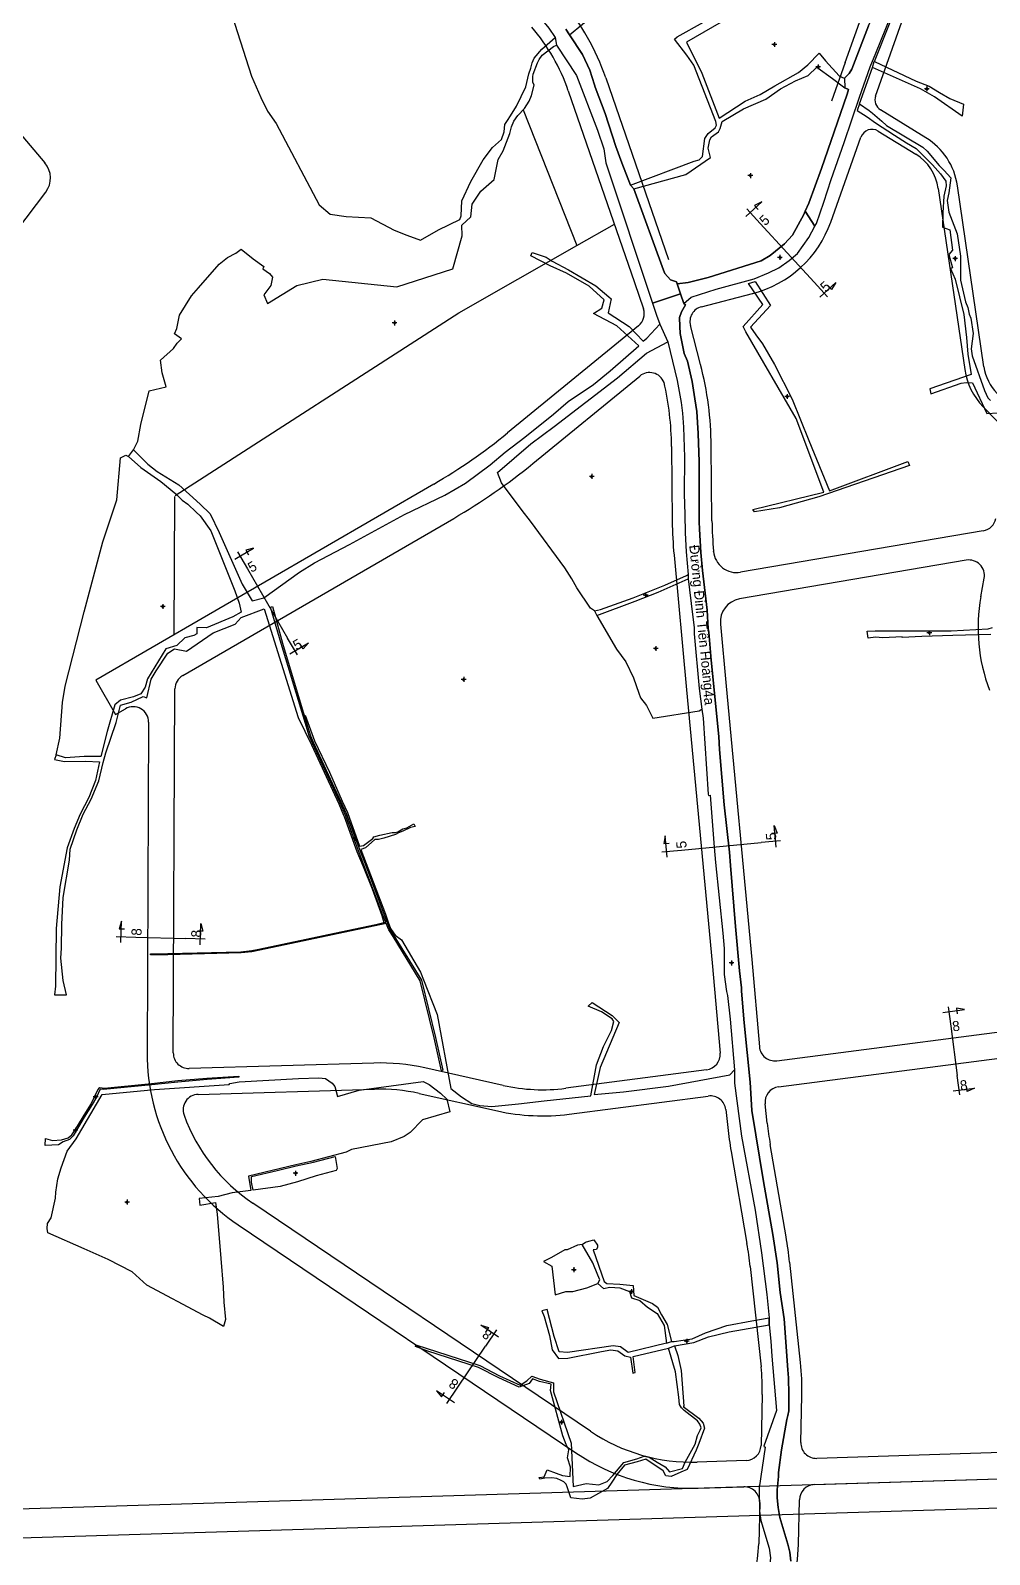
# Model space of a CAD drawing. Extents: x 548357 to 553331, y 1835329 to 1842351.
# Drawn here: x 550972 to 551467, y 1837728 to 1838515 of the extents above; entities that cross this region are included whole.
import ezdxf

# ---------------------------------------------------------------- set-up
doc = ezdxf.new("R2010")
doc.units = 0
for name, color, linetype in [('Level 1', 7, 'Continuous'), ('Level 10', 7, 'Continuous'), ('Level 11', 7, 'Continuous'), ('Level 2', 7, 'Continuous'), ('Level 30', 7, 'Continuous'), ('Level 4', 7, 'Continuous'), ('Level 5', 7, 'Continuous')]:
    doc.layers.add(name, color=color, linetype=linetype)

msp = doc.modelspace()

# ---------------------------------------------------------------- linework, layer by layer
at = {"layer": 'Level 1'}
for points in [[(551341.55, 1838419.21), (551349.76, 1838426.73)], [(551342.08, 1838423.13), (551348.91, 1838415.66)], [(551349.76, 1838426.73), (551346, 1838424.94), (551347.92, 1838422.85)], [(551348.91, 1838415.66), (551376.79, 1838385.2)], [(551383.62, 1838377.73), (551376.79, 1838385.2)], [(551379.67, 1838377.54), (551387.89, 1838385.06)], [(551387.89, 1838385.06), (551385.77, 1838381.48), (551383.86, 1838383.57)], [(551077.76, 1838242.3), (551087.39, 1838247.89)], [(551087.39, 1838247.89), (551083.34, 1838246.94), (551084.76, 1838244.49)], [(551079.12, 1838246.01), (551084.2, 1838237.26)], [(551084.2, 1838237.26), (551104.92, 1838201.54)], [(551110, 1838192.78), (551104.92, 1838201.54)], [(551106.1, 1838193.45), (551115.73, 1838199.03)], [(551115.73, 1838199.03), (551112.9, 1838195.99), (551111.48, 1838198.44)], [(551299.92, 1838099.43), (551299.08, 1838095.35), (551301.9, 1838095.62)], [(551300.95, 1838088.34), (551299.92, 1838099.43)], [(551356.15, 1838104.69), (551357.73, 1838100.84), (551354.91, 1838100.57)], [(551357.18, 1838093.6), (551356.15, 1838104.69)], [(551298.15, 1838091.13), (551308.23, 1838092.07)], [(551308.23, 1838092.07), (551349.34, 1838095.92)], [(551359.42, 1838096.86), (551349.34, 1838095.92)], [(551019.28, 1838055.37), (551017.95, 1838051.43), (551020.78, 1838051.34)], [(551018.95, 1838044.24), (551019.28, 1838055.37)], [(551060.12, 1838054.17), (551061.22, 1838050.16), (551058.38, 1838050.24)], [(551059.79, 1838043.04), (551060.12, 1838054.17)], [(551016.51, 1838047.35), (551026.63, 1838047.05)], [(551026.63, 1838047.05), (551052.29, 1838046.3)], [(551062.41, 1838046), (551052.29, 1838046.3)], [(551445.95, 1838011.13), (551447.25, 1838001.09)], [(551443.26, 1838008.23), (551454.3, 1838009.67)], [(551454.3, 1838009.67), (551450.2, 1838010.36), (551450.57, 1838007.55)], [(551447.25, 1838001.09), (551450.57, 1837975.63)], [(551451.88, 1837965.6), (551450.57, 1837975.63)], [(551448.54, 1837967.71), (551459.58, 1837969.15)], [(551459.58, 1837969.15), (551455.79, 1837967.43), (551455.43, 1837970.24)], [(551213.89, 1837840.5), (551204.66, 1837846.73)], [(551204.66, 1837846.73), (551208.64, 1837845.51), (551207.05, 1837843.16)], [(551212.79, 1837844.29), (551207.12, 1837835.9)], [(551192.76, 1837814.62), (551207.12, 1837835.9)], [(551187.09, 1837806.23), (551192.76, 1837814.62)], [(551191.03, 1837806.63), (551181.8, 1837812.86)], [(551181.8, 1837812.86), (551184.42, 1837809.63), (551186, 1837811.98)]]:
    msp.add_lwpolyline(points, dxfattribs=at)
at = {"layer": 'Level 10'}
for p, q in [((551248.64, 1838515.93), (551250.53, 1838512.97)), ((551243.02, 1838511.58), (551243.71, 1838507.71)), ((551400.19, 1838477.38), (551406.92, 1838496.11)), ((551392.38, 1838490.62), (551392.53, 1838485.69)), ((551281.9, 1838435.45), (551283.71, 1838433.45)), ((551372.19, 1838421.95), (551377.19, 1838414.27)), ((551306.1, 1838384.4), (551307.76, 1838379.3)), ((551293.31, 1838374.51), (551307.76, 1838379.3)), ((551307.76, 1838379.3), (551309.42, 1838374.2)), ((551297.01, 1838363.62), (551301.15, 1838354.45)), ((551022.77, 1838295.27), (551025.35, 1838298.62)), ((551311.64, 1838234.31), (551311.79, 1838232.12)), ((551263.37, 1838215.57), (551264.63, 1838213.16)), ((551000, 1837954.13), (551000, 1837955.2)), ((551353.47, 1837846.88), (551353.54, 1837850.54)), ((551300.61, 1837837.37), (551303.11, 1837838.32)), ((551301.55, 1837834.81), (551304.71, 1837835.96))]:
    msp.add_line(p, q, dxfattribs=at)
for points in [[(551250.53, 1838512.97), (551270.68, 1838529.47), (551260.97, 1838545.55), (551260.83, 1838556.58), (551264.93, 1838560.58), (551269.74, 1838564.79), (551282.05, 1838577.82), (551287.85, 1838586.29), (551293.97, 1838583.99), (551299.72, 1838581.94), (551303.21, 1838587.7), (551308.49, 1838585.67), (551313.09, 1838582.83), (551322.25, 1838584.32), (551326.94, 1838599.89), (551353.09, 1838611.14)], [(551149.13, 1838591.69), (551152.69, 1838585.35), (551175.09, 1838587.44), (551178.14, 1838586.34), (551180.45, 1838584.87), (551183.66, 1838581.5), (551195.24, 1838567.64), (551198.07, 1838564.32), (551203.55, 1838557.76), (551210.31, 1838547.8), (551214.32, 1838542.23), (551214.84, 1838542.74), (551219.86, 1838536.4), (551221.72, 1838537.79), (551231.3, 1838526.54), (551239.79, 1838516.4), (551243.02, 1838511.58)], [(551074.71, 1838527.69), (551086.26, 1838491.59), (551091.18, 1838480.67), (551094.56, 1838473.62), (551099, 1838467.22), (551121.18, 1838425.14), (551126.87, 1838420.44), (551135.12, 1838419.17), (551147.95, 1838418.49), (551159.91, 1838412.17), (551166.58, 1838409.57), (551173.62, 1838406.9), (551182.79, 1838412.33), (551193.88, 1838417.61), (551194.55, 1838419.51), (551194.93, 1838427.3), (551199.53, 1838437.18), (551205.96, 1838448.43), (551210.8, 1838454.79), (551215.39, 1838458.96), (551216.82, 1838462.88), (551217.07, 1838466.7), (551218.51, 1838468.76), (551219.94, 1838471.13), (551223.1, 1838476.1), (551227.87, 1838486.19), (551228.99, 1838490.56), (551229.47, 1838492.92), (551230.47, 1838495.7), (551231.14, 1838498.5), (551232.28, 1838501.02), (551236.13, 1838505.6), (551243.02, 1838511.58)], [(551281.9, 1838435.45), (551314.88, 1838447.77), (551317.47, 1838448.53), (551319.06, 1838450.19), (551320.32, 1838459.4), (551322.06, 1838462.12), (551325.74, 1838464.89), (551326.26, 1838466.34), (551326, 1838468.31), (551314.69, 1838497.32), (551311.04, 1838502.51), (551304.62, 1838510.69), (551305.97, 1838512.03), (551333.23, 1838527.17)], [(551377.19, 1838414.27), (551377.9, 1838415.6), (551381.78, 1838426.57), (551385.6, 1838438.34), (551392.23, 1838457.39), (551400.13, 1838480.76), (551405.72, 1838496.55), (551408.54, 1838503.6), (551416.34, 1838522.6), (551420.14, 1838530), (551420.69, 1838529.71), (551421.1, 1838529.37)], [(551392.38, 1838490.62), (551394.87, 1838492.95), (551396.19, 1838495.35), (551404.77, 1838517.64), (551408.64, 1838526.27)], [(551407.83, 1838499.21), (551415.94, 1838519.52), (551421.1, 1838529.37)], [(551328.75, 1838519.47), (551310.79, 1838509.24), (551318.77, 1838493.16), (551327.8, 1838469.91), (551341.15, 1838478.7), (551348.82, 1838482.18), (551356.44, 1838486.63), (551368.61, 1838493.56), (551373.5, 1838497.49), (551379.34, 1838503.45), (551382.64, 1838499.59), (551389.71, 1838491.8), (551391.32, 1838490.9), (551392.38, 1838490.62)], [(551025.35, 1838298.62), (551027.7, 1838303.21), (551029.16, 1838311.85), (551033.49, 1838329.14), (551042.21, 1838331.2), (551040.17, 1838338.53), (551039.4, 1838345.02), (551046.03, 1838351.07), (551047.89, 1838353.83), (551050.19, 1838356.01), (551046.5, 1838358.54), (551047.72, 1838361.4), (551049.1, 1838368.31), (551055.32, 1838378.18), (551059, 1838382.27), (551069.57, 1838394.61), (551073.91, 1838398.08), (551078.17, 1838400.2), (551081, 1838402.25), (551087.15, 1838397.26), (551092.65, 1838393.37), (551092.19, 1838392.25), (551095.62, 1838389.76), (551097.12, 1838387.87), (551096.25, 1838383.58), (551092.6, 1838378.76), (551094.52, 1838374.28), (551109.69, 1838383.52), (551123.22, 1838386.83), (551161.31, 1838382.92), (551190.2, 1838392.12), (551194.99, 1838409.29), (551194.91, 1838414.72), (551199.54, 1838419.08), (551200.15, 1838425.5), (551204.7, 1838432.32), (551211.51, 1838438.33), (551213.6, 1838448.7), (551216.19, 1838453.16), (551219.59, 1838461.99), (551220.45, 1838465.47), (551221.79, 1838468.42), (551223.81, 1838471.28), (551227.26, 1838474.99), (551229.64, 1838478.7), (551230.91, 1838481.59), (551232.16, 1838487.03), (551231.62, 1838488.57), (551231.47, 1838490), (551231.55, 1838491.35), (551231.73, 1838492.62), (551233.95, 1838498.53), (551234.79, 1838500.33), (551236.32, 1838502.58), (551242.19, 1838507), (551243.71, 1838507.71)], [(551243.71, 1838507.71), (551254.11, 1838491.94), (551264.88, 1838463.83), (551268.13, 1838454.13), (551269.29, 1838446.9), (551293.31, 1838374.51)], [(551250.53, 1838512.97), (551257.24, 1838502.91), (551261.03, 1838494.77), (551263.42, 1838487.14), (551263.75, 1838486.02), (551268.95, 1838472.33), (551274.43, 1838455.41), (551277.53, 1838446.82), (551281.9, 1838435.45)], [(551406.92, 1838496.11), (551407.72, 1838499.26), (551407.83, 1838499.21)], [(551407.83, 1838499.21), (551429.39, 1838489.02), (551436.15, 1838486.55), (551441.5, 1838483.25), (551446.83, 1838480.2), (551453.81, 1838477.17), (551453.11, 1838471.05), (551438.87, 1838481.06), (551431.62, 1838485.05), (551406.92, 1838496.11)], [(551283.71, 1838433.45), (551310.51, 1838440.86), (551323.18, 1838449.69), (551321.98, 1838454.47), (551322.87, 1838458.82), (551323.81, 1838460.37), (551327.38, 1838462.92), (551328.26, 1838464.67), (551329.27, 1838468.26), (551340.36, 1838474.75), (551351.79, 1838479.86), (551359.33, 1838485.11), (551367.14, 1838489.18), (551373.74, 1838492.05), (551378.2, 1838496.22), (551386.25, 1838490.42), (551392.53, 1838485.69)], [(551372.19, 1838421.95), (551374.06, 1838426.12), (551380.48, 1838443.89), (551387.17, 1838462.86), (551393.77, 1838482.42), (551394.42, 1838484.75), (551392.53, 1838485.69)], [(551400.19, 1838477.38), (551399.03, 1838473.84), (551404.1, 1838470.68), (551408.45, 1838467.52), (551418.18, 1838461.22), (551424.5, 1838457.21), (551429.43, 1838454.29), (551437.9, 1838445.79), (551441.93, 1838441.24), (551444.69, 1838437.39), (551444.88, 1838435.08), (551443.72, 1838429.63), (551443.23, 1838421.03), (551442.92, 1838413.66), (551446.71, 1838412.33), (551448.11, 1838401.74), (551446.2, 1838399.61), (551448.15, 1838392.7), (551447.2, 1838392.31), (551449.5, 1838386.78), (551454.03, 1838368.61), (551455.47, 1838356.7), (551456.07, 1838348.03), (551457.77, 1838337.62), (551436.45, 1838330.25), (551437, 1838327.59), (551452.58, 1838333.07), (551455.28, 1838333.48), (551458.44, 1838333.33), (551465.82, 1838317.46), (551471.6, 1838317.82)], [(551400.19, 1838477.38), (551405.09, 1838473.92), (551406.81, 1838472.49), (551411.66, 1838468.33), (551414.11, 1838466.12), (551432.78, 1838455.01), (551435.16, 1838452.89), (551441.29, 1838445.54), (551443.81, 1838442.97), (551447.3, 1838439.09), (551446.2, 1838431.47), (551445.47, 1838427.49), (551446.23, 1838421.35), (551450.57, 1838410.25), (551452.22, 1838398.71), (551452.24, 1838386.34), (551454.81, 1838375.17), (551456.15, 1838372.26), (551456.79, 1838368.82), (551457.58, 1838366.72), (551458.91, 1838358.83), (551457.83, 1838350.81), (551458.32, 1838347.31), (551464.77, 1838329.42), (551466.36, 1838325.63), (551467.75, 1838324.2)], [(551283.71, 1838433.45), (551298.98, 1838391.54), (551299.74, 1838389.82), (551302.56, 1838386.43), (551305.74, 1838385.49), (551306.1, 1838384.4)], [(551306.1, 1838384.4), (551311.71, 1838385.11), (551322.08, 1838387.63), (551349.36, 1838396.26), (551354.09, 1838399.1), (551361.48, 1838405.01), (551365.61, 1838409.59), (551371.43, 1838420.24), (551372.19, 1838421.95)], [(551309.42, 1838374.2), (551313.27, 1838377.46), (551326.17, 1838381.74), (551345.81, 1838387.01), (551353.26, 1838390.12), (551358.48, 1838392.75), (551363.92, 1838396.49), (551368.18, 1838400.15), (551373.99, 1838408.27), (551377.19, 1838414.27)], [(551025.35, 1838298.62), (551032.87, 1838291.25), (551037.64, 1838287.48), (551048.83, 1838280.58), (551059.76, 1838270.73), (551064.96, 1838265.63), (551069.56, 1838256.09), (551081.47, 1838229.39), (551086.59, 1838220.75), (551092.62, 1838222.23), (551111.13, 1838235.6), (551118.85, 1838240.32), (551136.89, 1838249.88), (551165.31, 1838265.33), (551186.16, 1838275.37), (551196.77, 1838281.56), (551209.51, 1838291.04), (551217.32, 1838297.46), (551227.42, 1838305.33), (551242.23, 1838317.09), (551249.73, 1838323.62), (551262.87, 1838332.44), (551271.48, 1838339.48), (551286.34, 1838352.47), (551274.92, 1838362.69), (551262.9, 1838369.12), (551267.17, 1838371.77), (551268.29, 1838376.24), (551260.61, 1838383.2), (551248.98, 1838389.91), (551240.57, 1838393.69), (551230.46, 1838398.93), (551231.23, 1838400.66), (551238.47, 1838398.19), (551241.56, 1838396.04), (551250, 1838391.68), (551264.06, 1838383.36), (551270.85, 1838377.7), (551271.94, 1838376.75), (551270.34, 1838369.4), (551281.26, 1838362.32), (551288.48, 1838354.9), (551290.32, 1838356.37), (551297.01, 1838363.62)], [(551425.96, 1838290.63), (551379.14, 1838274.35), (551358.8, 1838268.79), (551345.88, 1838266.77), (551345.15, 1838267.96), (551381.79, 1838276.86), (551367.41, 1838314.82), (551341.56, 1838359.57), (551340.14, 1838362.47), (551350.29, 1838373.83), (551342.92, 1838384.62), (551346.29, 1838385.68), (551354.27, 1838373.23), (551343.9, 1838362.04), (551346.58, 1838358.16), (551350.08, 1838353.39), (551356.32, 1838342.8), (551365.48, 1838324.88), (551373.98, 1838303.51), (551384.62, 1838277.6), (551425.19, 1838292.68), (551425.96, 1838290.63)], [(551293.31, 1838374.51), (551295.37, 1838368.31), (551297.01, 1838363.62)], [(551309.42, 1838374.2), (551310.42, 1838373.57), (551308.2, 1838370.01), (551307.32, 1838367.04), (551307.35, 1838362.41), (551307.6, 1838358.78), (551309.69, 1838348.4), (551311.4, 1838344.5), (551313.78, 1838333.91), (551315.19, 1838325), (551316.15, 1838318.51), (551316.83, 1838307.1), (551317.32, 1838292.45), (551317.33, 1838276.65), (551317.47, 1838261.56), (551317.58, 1838257.81), (551318.3, 1838245.62), (551319.1, 1838236.38), (551321.53, 1838215.83), (551322.11, 1838206.33), (551322.31, 1838204.6), (551323.58, 1838190.06), (551327.53, 1838150.7), (551327.94, 1838144.01), (551330.22, 1838115.33), (551333.11, 1838091), (551333.6, 1838084.02), (551336.21, 1838052.56), (551338.3, 1838029.75), (551339.23, 1838020.82), (551339.32, 1838019.22), (551340.59, 1838002.81), (551343.77, 1837972.26), (551344.51, 1837957.61), (551350.66, 1837920.97), (551355.44, 1837893.55), (551357.65, 1837878.82), (551359.26, 1837863.52), (551361.21, 1837850.01), (551363.25, 1837823.71), (551363.49, 1837819.58), (551363.71, 1837810.85), (551363.76, 1837802.54), (551363.16, 1837800.15), (551362.69, 1837798.05), (551359.96, 1837782.33), (551358.29, 1837770.67), (551358.36, 1837768.61), (551357.66, 1837761.61), (551357.7, 1837757.63), (551358.22, 1837752.53), (551358.96, 1837747.33), (551363.15, 1837733.59), (551364.24, 1837729.57), (551364.8, 1837724.92)], [(551263.37, 1838215.57), (551261.37, 1838216.94), (551254.3, 1838227.44), (551251.62, 1838232.18), (551247.98, 1838237.71), (551230.3, 1838261.82), (551226.04, 1838267.35), (551215.41, 1838281.69), (551213.37, 1838286.99), (551230.49, 1838301.77), (551242.51, 1838310.74), (551275.26, 1838335.94), (551290.13, 1838348.69), (551301.15, 1838354.45)], [(551301.15, 1838354.45), (551306.03, 1838334.46), (551308.18, 1838323.2), (551308.79, 1838317.69), (551309.28, 1838310.48), (551309.9, 1838294.89), (551309.73, 1838275.99), (551310.05, 1838265.39), (551310.09, 1838255.82), (551310.74, 1838246.06), (551311.64, 1838234.31)], [(550985.51, 1838141.24), (550987.32, 1838149.84), (550988.78, 1838168.24), (550990.09, 1838176.67), (551000, 1838215.06), (551009.51, 1838251.22), (551016.81, 1838272.92), (551018.69, 1838294.53), (551021.48, 1838295.9), (551022.77, 1838295.27)], [(551022.77, 1838295.27), (551029.15, 1838289.56), (551039.46, 1838282.35), (551047.24, 1838275.99), (551050.45, 1838272.71), (551053.43, 1838270.67), (551057.82, 1838266.57), (551059.81, 1838264.66), (551065.29, 1838256.91), (551077.67, 1838225.89), (551079.98, 1838219.5), (551080.93, 1838214.89), (551076.64, 1838212.41), (551063.04, 1838206.82), (551058.12, 1838207.03), (551058.13, 1838203.65), (551056.55, 1838202.86), (551051.89, 1838201.69), (551047.77, 1838197.66), (551042.17, 1838195.95), (551032.64, 1838180.46), (551031.5, 1838176.22), (551029.16, 1838172.7), (551025.42, 1838171.11), (551018.73, 1838169.4), (551015.84, 1838166.98), (551011.88, 1838153.34), (551008.49, 1838140.3), (551000, 1838140.36), (550990.29, 1838139.69), (550985.51, 1838141.24)], [(551263.37, 1838215.57), (551266.42, 1838216.28), (551283.39, 1838222.3), (551295.32, 1838227.16), (551299.61, 1838228.75), (551310.83, 1838233.74), (551311.64, 1838234.31)], [(551264.63, 1838213.16), (551284.36, 1838220.5), (551296.29, 1838225.17), (551311.79, 1838232.12)], [(551311.79, 1838232.12), (551313.89, 1838213.64), (551314.77, 1838206.99), (551314.81, 1838203.77), (551317.37, 1838175.43), (551318.77, 1838164.81)], [(550985.51, 1838141.24), (550984.64, 1838138.86), (550989.73, 1838137.69), (551000.81, 1838137.9), (551007.94, 1838137.63), (551005.8, 1838128.01), (551002.27, 1838119.12), (550997.9, 1838110.66), (550994.8, 1838103.1), (550991.16, 1838093.18), (550987.37, 1838073.02), (550985.5, 1838051.59), (550985.09, 1838021.82), (550984.71, 1838017.29), (550990.78, 1838017.3), (550989.12, 1838024.72), (550987.89, 1838036.19), (550988.32, 1838041.45), (550988.4, 1838053.53), (550989.12, 1838067.56), (550992.41, 1838086.79), (550992.69, 1838092.52), (550996.08, 1838102.52), (550999.38, 1838110.59), (551003.59, 1838118.31), (551007.59, 1838127.76), (551009.83, 1838137.24), (551011.05, 1838142.22), (551016.4, 1838157.88), (551018.75, 1838166.86), (551024.25, 1838168.33), (551030.34, 1838171.28), (551032.21, 1838170.71), (551034.59, 1838180.27), (551037.15, 1838184.51), (551043.09, 1838193.64), (551046.65, 1838195.87), (551052.78, 1838194.81), (551066.59, 1838204.14), (551077.85, 1838208.74), (551081.01, 1838212.11), (551092.9, 1838216.55), (551110.36, 1838160.49), (551117.26, 1838146.46), (551131.39, 1838115.98), (551133.85, 1838110.14), (551134.17, 1838109.34), (551140.74, 1838091.3), (551143.95, 1838083.58), (551148.52, 1838071.96), (551153.62, 1838058.21), (551154.69, 1838054.67)], [(551154.69, 1838054.67), (551155.58, 1838054.81), (551154.18, 1838058.4), (551141.61, 1838091.61), (551134.93, 1838109.63), (551134.67, 1838110.37), (551132.05, 1838116.38), (551117.96, 1838146.88), (551116.16, 1838150.97), (551112.93, 1838161.3), (551101.67, 1838198.73), (551096.17, 1838217.45), (551097.12, 1838217.75), (551102.35, 1838198.86), (551113.51, 1838161.48)], [(551264.63, 1838213.16), (551274.71, 1838195.77), (551279.62, 1838189.22), (551283.48, 1838181.06), (551286.23, 1838173.03), (551287.12, 1838170.69), (551290.19, 1838166.66), (551291.75, 1838163.57), (551293.42, 1838160.14), (551317.43, 1838163.91), (551318.77, 1838164.81)], [(551467.95, 1838203.3), (551448.32, 1838202.83), (551432.33, 1838202.26), (551422.24, 1838201.76), (551422.18, 1838202.22), (551412.24, 1838201.7), (551408.44, 1838202.02), (551404.57, 1838201.54), (551404.2, 1838205.08), (551408.17, 1838205.23), (551421.98, 1838205.3), (551432.56, 1838205.16), (551447.5, 1838205.21), (551466.64, 1838206.29), (551468.75, 1838206.89)], [(551113.51, 1838161.48), (551116.83, 1838151.03), (551118.23, 1838147.84), (551132.5, 1838117), (551135.19, 1838110.85), (551142.29, 1838091.98), (551145.42, 1838083.5), (551154.79, 1838058.61), (551157.73, 1838051.26), (551174.08, 1838024.81), (551181.21, 1837995.23), (551185.05, 1837978.33), (551184.44, 1837978.13), (551180.57, 1837995), (551173.42, 1838024.53), (551159.49, 1838047.33), (551157.17, 1838050.93), (551155.75, 1838054.2), (551103.62, 1838043.06), (551086.54, 1838039.51), (551081, 1838038.96), (551043.06, 1838037.91), (551034.21, 1838037.86), (551034.19, 1838038.45), (551043.11, 1838038.56), (551080.82, 1838039.56), (551086.56, 1838040.15), (551090.14, 1838040.85), (551135.64, 1838050.54), (551150.43, 1838053.59), (551154.69, 1838054.67)], [(551113.51, 1838161.48), (551114.01, 1838161.7), (551118.8, 1838148.4), (551126.52, 1838132.34), (551133.09, 1838117.28), (551135.81, 1838111.4), (551141.98, 1838094.08), (551144.14, 1838094.36), (551148.93, 1838097.93), (551149.46, 1838098.87), (551152.59, 1838099.78), (551158.97, 1838101.18), (551160.6, 1838101.1), (551161.91, 1838101.49), (551164.35, 1838102.99), (551166.55, 1838103.46), (551168.92, 1838104.96), (551170.07, 1838105.56), (551170.75, 1838104.27), (551168.34, 1838103.75), (551164.51, 1838101.87), (551162.18, 1838100.95), (551160.64, 1838100.16), (551154.58, 1838098.24), (551151.91, 1838097.53), (551150.04, 1838097.48), (551145.14, 1838093.25), (551142.8, 1838092.29), (551155.5, 1838058.91), (551156.88, 1838054.86), (551158.13, 1838051.52), (551160.4, 1838048.15), (551163.77, 1838045.61), (551173.5, 1838028.98), (551175.09, 1838025.03), (551182.09, 1838007.13), (551189.27, 1837968.84), (551194.78, 1837964.63), (551200.03, 1837961.24), (551204.19, 1837960.14), (551210.35, 1837959.66), (551224.08, 1837960.97), (551237.45, 1837962.5), (551261.4, 1837965.06), (551264.41, 1837981.14), (551268.04, 1837990.54), (551272.2, 1837998.81), (551273.28, 1838003.5), (551272.44, 1838004.83), (551266.97, 1838008.51), (551260.17, 1838011.51), (551262.16, 1838013.3), (551272.42, 1838006.56), (551276.16, 1838002.98), (551266.23, 1837979.85), (551263.2, 1837965.75), (551278.27, 1837967.16), (551301.52, 1837970.11), (551333.17, 1837975.96), (551335.66, 1837978.6)], [(551318.77, 1838164.81), (551319.54, 1838160.22), (551321.99, 1838120.83), (551322.16, 1838120.16), (551323.12, 1838120.37), (551325.09, 1838093.47), (551325.84, 1838085.62), (551329.59, 1838049.17), (551330.32, 1838041.27), (551330.3, 1838027.79), (551331.54, 1838018.96), (551332.04, 1838016.9), (551333.39, 1838004.72), (551335.66, 1837978.6)], [(551188.71, 1837956.88), (551174.6, 1837952.77), (551168.14, 1837946.28), (551165.11, 1837944.22), (551158.34, 1837941.42), (551138.02, 1837937.49), (551135.2, 1837936.01), (551116.94, 1837931.29), (551109.18, 1837929.57), (551084.71, 1837923.74), (551085.9, 1837916.33), (551076.28, 1837915.06), (551069.16, 1837913.24), (551059.32, 1837912.18), (551059.65, 1837908.67), (551067.7, 1837910.11), (551068.65, 1837903.98), (551070.57, 1837881.09), (551071.62, 1837866.31), (551072.04, 1837858.67), (551072.85, 1837849.68), (551071.91, 1837846.05), (551064.63, 1837850.35), (551061.33, 1837851.85), (551032.24, 1837867.44), (551024.71, 1837874.21), (551012.38, 1837880.66), (551000, 1837886.18), (550981.27, 1837894.4), (550980.82, 1837896.66), (550981.08, 1837899.2), (550982.87, 1837902.17), (550985.16, 1837912.3), (550985.29, 1837915.45), (550986.33, 1837922.31), (550988.04, 1837927.96), (550991.12, 1837936.63), (550995.86, 1837942.94), (551009.15, 1837965.74), (551036.21, 1837968.32), (551074.71, 1837970.99), (551075.05, 1837971.57), (551079.95, 1837972.4), (551110.56, 1837974.15), (551121.01, 1837974.49), (551124.47, 1837974), (551127.93, 1837971.73), (551129.38, 1837969.94), (551130.77, 1837964.73), (551141.86, 1837968.02), (551175, 1837972.51), (551177.98, 1837971.01), (551183.96, 1837966.47), (551187.06, 1837963.4), (551188.71, 1837956.88)], [(551000, 1837955.2), (551003.34, 1837960.63), (551007.01, 1837968.29), (551007.99, 1837969.47), (551010.36, 1837969.16), (551034.72, 1837971.49), (551048.3, 1837973.02), (551063.26, 1837974.21), (551079.7, 1837975.23), (551079.74, 1837974.78), (551063.44, 1837973.58), (551048.37, 1837972.16), (551034.85, 1837970.73), (551009.93, 1837968.35), (551008.14, 1837968.61), (551006.31, 1837964.49), (551004, 1837960.62), (551000, 1837954.13)], [(551335.66, 1837978.6), (551335.62, 1837971.7), (551339.27, 1837944.31), (551346.34, 1837906.06), (551349.66, 1837884.12), (551352.27, 1837862.63), (551353.54, 1837850.54)], [(551000, 1837954.13), (550996.94, 1837949.17), (550994.24, 1837944.55), (550992.45, 1837942.55), (550989.07, 1837941.37), (550986.68, 1837939.84), (550979.74, 1837939.53), (550979.93, 1837943.08), (550983.55, 1837942.09), (550988.27, 1837942.39), (550991.6, 1837943.52), (550993.55, 1837944.92), (550996.47, 1837949.47), (551000, 1837955.2)], [(551130.54, 1837927.69), (551129.97, 1837926.56), (551119.78, 1837923.76), (551110.08, 1837920.72), (551101.1, 1837918.26), (551087.25, 1837916.48), (551086.26, 1837920.55), (551086.24, 1837923.45), (551099.52, 1837926.64), (551109.35, 1837928.94), (551118.32, 1837930.91), (551129.49, 1837933.81), (551130.54, 1837927.69)], [(551256.97, 1837888.32), (551254.58, 1837888.07), (551249.26, 1837885.59), (551248.08, 1837885.63), (551241.19, 1837881.7), (551237.11, 1837879.67), (551241.29, 1837877.15), (551242.99, 1837862.4), (551248.54, 1837864.02), (551252.23, 1837864.03), (551259.4, 1837865.98), (551265.13, 1837868.31)], [(551256.97, 1837888.32), (551258.71, 1837889.5), (551260.43, 1837890.04), (551263.04, 1837890.79), (551264.99, 1837888.01), (551264.93, 1837886.94), (551264.42, 1837885.86), (551262.69, 1837885.68), (551268.34, 1837869.31), (551269.67, 1837868.29), (551276.41, 1837867.86), (551283.35, 1837867.23), (551283.63, 1837862.04), (551293.38, 1837857.87), (551295.88, 1837856.06), (551298, 1837852.04), (551300.82, 1837847.05), (551303.11, 1837838.32)], [(551265.13, 1837868.31), (551266.14, 1837870.16), (551265.08, 1837872.6), (551262.55, 1837878.91), (551256.97, 1837888.32)], [(551265.13, 1837868.31), (551268.05, 1837865.67), (551271.28, 1837866.34), (551276.42, 1837865.91), (551281.39, 1837864.13), (551282.52, 1837860.89), (551286.7, 1837859.47), (551290.66, 1837856.04), (551295.76, 1837852.73), (551299.29, 1837846.54), (551300.61, 1837837.37)], [(551300.61, 1837837.37), (551280.83, 1837832.59), (551276.79, 1837835.49), (551273.07, 1837836.13), (551249.36, 1837832.67), (551245.08, 1837832.89), (551242.54, 1837840.89), (551238.98, 1837854.89), (551236.1, 1837854.14), (551237.36, 1837851.14), (551240.06, 1837841.38), (551241.53, 1837833.92), (551244.81, 1837829.42), (551249.59, 1837829.74), (551266.99, 1837833.06), (551271.85, 1837834.06), (551275.46, 1837833.49), (551279.05, 1837830.83), (551281.88, 1837830.19), (551283.11, 1837822.01), (551284.37, 1837822.2), (551283.32, 1837830.57), (551301.55, 1837834.81)], [(551303.11, 1837838.32), (551304.52, 1837838.31), (551313.81, 1837839.63), (551320.65, 1837842.84), (551331.64, 1837846.54), (551344.64, 1837848.95), (551353.54, 1837850.54)], [(551304.71, 1837835.96), (551314.67, 1837837.77), (551322.27, 1837840.71), (551332.88, 1837843.31), (551353.47, 1837846.88)], [(551353.47, 1837846.88), (551354.42, 1837838.45), (551354.9, 1837830.77), (551357.36, 1837802.7), (551350.82, 1837784.19), (551351.5, 1837783.68), (551348.4, 1837762.76), (551348.49, 1837750.68), (551349.26, 1837745.78), (551353.6, 1837731.5), (551354.14, 1837726.57), (551353.56, 1837720.51), (551352.26, 1837716.35), (551342.78, 1837702.89), (551359.82, 1837688.22), (551362.52, 1837693.51)], [(551304.71, 1837835.96), (551306.32, 1837830.98), (551308.13, 1837823.24), (551309.53, 1837804.97), (551309.16, 1837804.66), (551317.29, 1837798.64), (551319.46, 1837796.15), (551320.08, 1837793.51), (551317.28, 1837785.56), (551315.92, 1837782.19), (551311.15, 1837772.21), (551307.9, 1837770.82), (551303.01, 1837768.52), (551300.11, 1837769), (551298.76, 1837771.56), (551289.91, 1837777.59), (551285.47, 1837776.1), (551278.91, 1837774.43), (551274.94, 1837769.69), (551272.25, 1837765.61), (551270.01, 1837762.36), (551265.36, 1837759.87), (551261.21, 1837757.39), (551256.93, 1837756.82), (551251.23, 1837757.59), (551249.19, 1837763.17), (551248.69, 1837764.66), (551247.55, 1837765.8), (551246.11, 1837766.49), (551243.88, 1837767.49), (551241.36, 1837767.89), (551237.81, 1837767.77), (551235.21, 1837767.16), (551234.89, 1837768.09), (551237.43, 1837768.39), (551238.9, 1837772.07), (551243.64, 1837770.37), (551246.89, 1837769.09), (551250.84, 1837768.65), (551250.98, 1837773.42), (551249.48, 1837778.17), (551250.1, 1837782.32), (551248.75, 1837785.1), (551246.99, 1837789.65), (551240.69, 1837813.01), (551241.06, 1837816.17), (551234.99, 1837817.71), (551231.28, 1837818.94), (551229.57, 1837816.63), (551224.54, 1837814.63), (551214.04, 1837819.52), (551203.52, 1837824.83), (551177.4, 1837833.27), (551170.94, 1837835.71), (551171.17, 1837836.48), (551204.1, 1837825.94), (551214.37, 1837820.48), (551224.94, 1837815.77), (551228.44, 1837817.9), (551230.99, 1837820.32), (551235.29, 1837818.82), (551242.25, 1837816.87), (551242.16, 1837812.3), (551251.3, 1837785.77), (551252.43, 1837763.38), (551259.04, 1837764.9), (551265.53, 1837764.27), (551269.99, 1837766.06), (551272.89, 1837769.05), (551278.57, 1837775.73), (551285.2, 1837777.63), (551288.99, 1837779.06), (551291.55, 1837778.62), (551295.7, 1837775.94), (551299.84, 1837773.63), (551302.06, 1837770.96), (551308.87, 1837772.73), (551310.18, 1837775.97), (551315.4, 1837785.26), (551316.57, 1837789.76), (551317.88, 1837792.49), (551318.37, 1837793.66), (551317.74, 1837795.62), (551316.48, 1837797.33), (551309.59, 1837802.6), (551308.36, 1837804.09), (551307.18, 1837805.76), (551306.92, 1837809.61), (551305.13, 1837822.68), (551301.55, 1837834.81)]]:
    msp.add_lwpolyline(points, dxfattribs=at)
at = {"layer": 'Level 11'}
for p, q in [((551355.61, 1838508), (551354.98, 1838508)), ((551356.23, 1838508.63), (551355.61, 1838508)), ((551355.61, 1838508), (551356.23, 1838507.37)), ((551356.23, 1838509.25), (551356.23, 1838508.63)), ((551356.85, 1838508), (551356.23, 1838508.63)), ((551356.23, 1838507.37), (551356.85, 1838508)), ((551356.23, 1838507.37), (551356.23, 1838506.75)), ((551357.48, 1838508), (551356.85, 1838508)), ((551378.23, 1838496.46), (551377.6, 1838496.46)), ((551378.85, 1838497.09), (551378.23, 1838496.46)), ((551378.23, 1838496.46), (551378.85, 1838495.83)), ((551378.85, 1838497.71), (551378.85, 1838497.09)), ((551379.47, 1838496.46), (551378.85, 1838497.09)), ((551378.85, 1838495.83), (551379.47, 1838496.46)), ((551378.85, 1838495.83), (551378.85, 1838495.21)), ((551380.1, 1838496.46), (551379.47, 1838496.46)), ((551434.27, 1838485.16), (551433.65, 1838485.16)), ((551434.9, 1838485.79), (551434.27, 1838485.16)), ((551434.27, 1838485.16), (551434.9, 1838484.53)), ((551434.9, 1838486.41), (551434.9, 1838485.79)), ((551435.53, 1838485.16), (551434.9, 1838485.79)), ((551434.9, 1838484.53), (551435.53, 1838485.16)), ((551434.9, 1838484.53), (551434.9, 1838483.91)), ((551436.15, 1838485.16), (551435.53, 1838485.16)), ((551343.23, 1838440.31), (551342.6, 1838440.31)), ((551343.85, 1838440.93), (551343.23, 1838440.31)), ((551343.23, 1838440.31), (551343.85, 1838439.69)), ((551343.85, 1838441.56), (551343.85, 1838440.93)), ((551344.47, 1838440.31), (551343.85, 1838440.93)), ((551343.85, 1838439.69), (551344.47, 1838440.31)), ((551343.85, 1838439.69), (551343.85, 1838439.06)), ((551345.1, 1838440.31), (551344.47, 1838440.31)), ((551358.44, 1838398.07), (551357.82, 1838398.07)), ((551359.07, 1838398.69), (551358.44, 1838398.07)), ((551358.44, 1838398.07), (551359.07, 1838397.45)), ((551359.07, 1838399.32), (551359.07, 1838398.69)), ((551359.69, 1838398.07), (551359.07, 1838398.69)), ((551359.07, 1838397.45), (551359.69, 1838398.07)), ((551359.07, 1838397.45), (551359.07, 1838396.82)), ((551360.32, 1838398.07), (551359.69, 1838398.07)), ((551448.89, 1838397.42), (551448.27, 1838397.42)), ((551449.52, 1838398.05), (551448.89, 1838397.42)), ((551448.89, 1838397.42), (551449.52, 1838396.79)), ((551449.52, 1838398.67), (551449.52, 1838398.05)), ((551450.15, 1838397.42), (551449.52, 1838398.05)), ((551449.52, 1838396.79), (551450.15, 1838397.42)), ((551449.52, 1838396.79), (551449.52, 1838396.17)), ((551450.77, 1838397.42), (551450.15, 1838397.42)), ((551160.16, 1838365.48), (551160.16, 1838364.85)), ((551159.53, 1838364.23), (551158.91, 1838364.23)), ((551160.16, 1838364.85), (551159.53, 1838364.23)), ((551159.53, 1838364.23), (551160.16, 1838363.61)), ((551160.79, 1838364.23), (551160.16, 1838364.85)), ((551160.16, 1838363.61), (551160.79, 1838364.23)), ((551160.16, 1838363.61), (551160.16, 1838362.98)), ((551161.41, 1838364.23), (551160.79, 1838364.23)), ((551362.19, 1838326.22), (551361.56, 1838326.22)), ((551362.81, 1838326.85), (551362.19, 1838326.22)), ((551362.19, 1838326.22), (551362.81, 1838325.59)), ((551362.81, 1838327.47), (551362.81, 1838326.85)), ((551363.44, 1838326.22), (551362.81, 1838326.85)), ((551362.81, 1838325.59), (551363.44, 1838326.22)), ((551364.06, 1838326.22), (551363.44, 1838326.22)), ((551362.81, 1838325.59), (551362.81, 1838324.97)), ((551261.35, 1838285.01), (551260.72, 1838285.01)), ((551261.97, 1838285.63), (551261.35, 1838285.01)), ((551261.35, 1838285.01), (551261.97, 1838284.39)), ((551261.97, 1838286.26), (551261.97, 1838285.63)), ((551262.59, 1838285.01), (551261.97, 1838285.63)), ((551261.97, 1838284.39), (551262.59, 1838285.01)), ((551261.97, 1838284.39), (551261.97, 1838283.76)), ((551263.22, 1838285.01), (551262.59, 1838285.01)), ((551289.15, 1838223.74), (551288.52, 1838223.74)), ((551289.77, 1838224.37), (551289.15, 1838223.74)), ((551289.15, 1838223.74), (551289.77, 1838223.11)), ((551289.77, 1838224.99), (551289.77, 1838224.37)), ((551290.39, 1838223.74), (551289.77, 1838224.37)), ((551289.77, 1838223.11), (551290.39, 1838223.74)), ((551291.02, 1838223.74), (551290.39, 1838223.74)), ((551039.91, 1838217.8), (551039.28, 1838217.8)), ((551040.53, 1838218.43), (551039.91, 1838217.8)), ((551039.91, 1838217.8), (551040.53, 1838217.17)), ((551040.53, 1838219.05), (551040.53, 1838218.43)), ((551041.15, 1838217.8), (551040.53, 1838218.43)), ((551040.53, 1838217.17), (551041.15, 1838217.8)), ((551040.53, 1838217.17), (551040.53, 1838216.55)), ((551041.78, 1838217.8), (551041.15, 1838217.8)), ((551289.77, 1838223.11), (551289.77, 1838222.49)), ((551435.59, 1838204.22), (551434.97, 1838204.22)), ((551436.22, 1838204.85), (551435.59, 1838204.22)), ((551435.59, 1838204.22), (551436.22, 1838203.59)), ((551436.22, 1838205.47), (551436.22, 1838204.85)), ((551436.85, 1838204.22), (551436.22, 1838204.85)), ((551436.22, 1838203.59), (551436.85, 1838204.22)), ((551436.22, 1838203.59), (551436.22, 1838202.97)), ((551437.47, 1838204.22), (551436.85, 1838204.22)), ((551294.37, 1838196.13), (551293.75, 1838196.13)), ((551295, 1838196.75), (551294.37, 1838196.13)), ((551294.37, 1838196.13), (551295, 1838195.51)), ((551295, 1838197.38), (551295, 1838196.75)), ((551295.63, 1838196.13), (551295, 1838196.75)), ((551295, 1838195.51), (551295.63, 1838196.13)), ((551295, 1838195.51), (551295, 1838194.88)), ((551296.25, 1838196.13), (551295.63, 1838196.13)), ((551195.23, 1838180.16), (551194.61, 1838180.16)), ((551195.86, 1838180.79), (551195.23, 1838180.16)), ((551195.23, 1838180.16), (551195.86, 1838179.53)), ((551195.86, 1838181.41), (551195.86, 1838180.79)), ((551196.49, 1838180.16), (551195.86, 1838180.79)), ((551195.86, 1838179.53), (551196.49, 1838180.16)), ((551195.86, 1838179.53), (551195.86, 1838178.91)), ((551197.11, 1838180.16), (551196.49, 1838180.16)), ((551139.03, 1838097.94), (551138.41, 1838097.94)), ((551139.66, 1838098.57), (551139.03, 1838097.94)), ((551139.03, 1838097.94), (551139.66, 1838097.31)), ((551139.66, 1838099.19), (551139.66, 1838098.57)), ((551140.29, 1838097.94), (551139.66, 1838098.57)), ((551139.66, 1838097.31), (551140.29, 1838097.94)), ((551140.91, 1838097.94), (551140.29, 1838097.94)), ((551139.66, 1838097.31), (551139.66, 1838096.69)), ((551334.12, 1838035.01), (551334.12, 1838034.39)), ((551333.49, 1838033.76), (551332.87, 1838033.76)), ((551334.12, 1838034.39), (551333.49, 1838033.76)), ((551333.49, 1838033.76), (551334.12, 1838033.13)), ((551334.75, 1838033.76), (551334.12, 1838034.39)), ((551334.12, 1838033.13), (551334.75, 1838033.76)), ((551334.12, 1838033.13), (551334.12, 1838032.51)), ((551335.37, 1838033.76), (551334.75, 1838033.76)), ((551005.21, 1837964.68), (551004.59, 1837964.68)), ((551005.84, 1837965.31), (551005.21, 1837964.68)), ((551005.21, 1837964.68), (551005.84, 1837964.05)), ((551005.84, 1837965.93), (551005.84, 1837965.31)), ((551006.47, 1837964.68), (551005.84, 1837965.31)), ((551005.84, 1837964.05), (551006.47, 1837964.68)), ((551005.84, 1837964.05), (551005.84, 1837963.43)), ((551007.09, 1837964.68), (551006.47, 1837964.68)), ((550995.5, 1837948.61), (550995.5, 1837947.99)), ((550994.87, 1837947.36), (550994.25, 1837947.36)), ((550995.5, 1837947.99), (550994.87, 1837947.36)), ((550994.87, 1837947.36), (550995.5, 1837946.73)), ((550996.13, 1837947.36), (550995.5, 1837947.99)), ((550995.5, 1837946.73), (550996.13, 1837947.36)), ((550995.5, 1837946.73), (550995.5, 1837946.11)), ((550996.75, 1837947.36), (550996.13, 1837947.36)), ((551108.44, 1837925.14), (551107.81, 1837925.14)), ((551109.06, 1837925.77), (551108.44, 1837925.14)), ((551108.44, 1837925.14), (551109.06, 1837924.51)), ((551109.06, 1837926.39), (551109.06, 1837925.77)), ((551109.69, 1837925.14), (551109.06, 1837925.77)), ((551109.06, 1837924.51), (551109.69, 1837925.14)), ((551109.06, 1837924.51), (551109.06, 1837923.89)), ((551110.31, 1837925.14), (551109.69, 1837925.14)), ((551021.47, 1837910.27), (551020.85, 1837910.27)), ((551022.1, 1837910.89), (551021.47, 1837910.27)), ((551021.47, 1837910.27), (551022.1, 1837909.65)), ((551022.1, 1837911.52), (551022.1, 1837910.89)), ((551022.73, 1837910.27), (551022.1, 1837910.89)), ((551022.1, 1837909.65), (551022.73, 1837910.27)), ((551022.1, 1837909.65), (551022.1, 1837909.02)), ((551023.35, 1837910.27), (551022.73, 1837910.27)), ((551252.11, 1837875.36), (551251.48, 1837875.36)), ((551252.73, 1837875.99), (551252.11, 1837875.36)), ((551252.11, 1837875.36), (551252.73, 1837874.73)), ((551252.73, 1837876.61), (551252.73, 1837875.99)), ((551253.35, 1837875.36), (551252.73, 1837875.99)), ((551252.73, 1837874.73), (551253.35, 1837875.36)), ((551252.73, 1837874.73), (551252.73, 1837874.11)), ((551253.98, 1837875.36), (551253.35, 1837875.36)), ((551281.83, 1837864.08), (551281.21, 1837864.08)), ((551282.46, 1837864.71), (551281.83, 1837864.08)), ((551281.83, 1837864.08), (551282.46, 1837863.45)), ((551282.46, 1837865.33), (551282.46, 1837864.71)), ((551283.09, 1837864.08), (551282.46, 1837864.71)), ((551282.46, 1837863.45), (551283.09, 1837864.08)), ((551282.46, 1837863.45), (551282.46, 1837862.83)), ((551283.71, 1837864.08), (551283.09, 1837864.08)), ((551310.35, 1837838.45), (551309.72, 1837838.45)), ((551310.97, 1837839.07), (551310.35, 1837838.45)), ((551310.35, 1837838.45), (551310.97, 1837837.83)), ((551310.97, 1837839.7), (551310.97, 1837839.07)), ((551311.59, 1837838.45), (551310.97, 1837839.07)), ((551310.97, 1837837.83), (551311.59, 1837838.45)), ((551312.22, 1837838.45), (551311.59, 1837838.45)), ((551310.97, 1837837.83), (551310.97, 1837837.2)), ((551245.7, 1837796.65), (551245.08, 1837796.65)), ((551246.33, 1837797.27), (551245.7, 1837796.65)), ((551245.7, 1837796.65), (551246.33, 1837796.03)), ((551246.33, 1837797.9), (551246.33, 1837797.27)), ((551246.95, 1837796.65), (551246.33, 1837797.27)), ((551246.33, 1837796.03), (551246.95, 1837796.65)), ((551246.33, 1837796.03), (551246.33, 1837795.4)), ((551247.58, 1837796.65), (551246.95, 1837796.65))]:
    msp.add_line(p, q, dxfattribs=at)
for centre in [(551356.23, 1838508), (551378.85, 1838496.46), (551434.9, 1838485.16), (551343.85, 1838440.31), (551359.07, 1838398.07), (551449.52, 1838397.42), (551160.16, 1838364.23), (551362.81, 1838326.22), (551261.97, 1838285.01), (551289.77, 1838223.74), (551040.53, 1838217.8), (551436.22, 1838204.22), (551295, 1838196.13), (551195.86, 1838180.16), (551139.66, 1838097.94), (551334.12, 1838033.76), (551005.84, 1837964.68), (550995.5, 1837947.36), (551109.06, 1837925.14), (551022.1, 1837910.27), (551252.73, 1837875.36), (551282.46, 1837864.08), (551310.97, 1837838.45), (551246.33, 1837796.65)]:
    msp.add_circle(centre, 0.15, dxfattribs=at)
at = {"layer": 'Level 2'}
for p, q in [((551404.77, 1838517.64), (551396.19, 1838495.35)), ((551372.19, 1838421.95), (551371.43, 1838420.24)), ((551377.19, 1838414.27), (551372.19, 1838421.95)), ((551361.48, 1838405.01), (551354.09, 1838399.1)), ((551311.71, 1838385.11), (551306.1, 1838384.4)), ((551306.1, 1838384.4), (551307.76, 1838379.3)), ((551322.08, 1838387.63), (551311.71, 1838385.11)), ((551307.76, 1838379.3), (551293.31, 1838374.51)), ((551293.31, 1838374.51), (551295.37, 1838368.31)), ((551307.76, 1838379.3), (551309.42, 1838374.2)), ((551309.42, 1838374.2), (551307.76, 1838379.3)), ((551295.37, 1838368.31), (551297.01, 1838363.62)), ((551297.01, 1838363.62), (551301.15, 1838354.45)), ((551301.15, 1838354.45), (551306.03, 1838334.46)), ((551321.99, 1838120.83), (551322.16, 1838120.16)), ((551331.54, 1838018.96), (551332.04, 1838016.9))]:
    msp.add_line(p, q, dxfattribs=at)
for points in [[(551231.3, 1838526.54), (551239.79, 1838516.4), (551243.02, 1838511.58)], [(551392.38, 1838490.62), (551392.53, 1838485.69), (551394.42, 1838484.75), (551393.77, 1838482.42), (551387.17, 1838462.86), (551380.48, 1838443.89), (551374.06, 1838426.12), (551372.19, 1838421.95), (551377.19, 1838414.27), (551377.9, 1838415.6), (551381.78, 1838426.57), (551385.6, 1838438.34), (551392.23, 1838457.39), (551400.13, 1838480.76), (551405.72, 1838496.55), (551408.54, 1838503.6), (551416.34, 1838522.6), (551420.14, 1838530), (551420.69, 1838529.71), (551421.1, 1838529.37), (551422.51, 1838528.6)], [(551243.02, 1838511.58), (551243.71, 1838507.71), (551254.11, 1838491.94), (551264.88, 1838463.83), (551268.13, 1838454.13), (551269.29, 1838446.9), (551293.31, 1838374.51), (551307.76, 1838379.3), (551306.1, 1838384.4), (551305.74, 1838385.49), (551302.56, 1838386.43), (551299.74, 1838389.82), (551298.98, 1838391.54), (551283.71, 1838433.45), (551281.9, 1838435.45), (551277.53, 1838446.82), (551274.43, 1838455.41), (551268.95, 1838472.33), (551263.75, 1838486.02), (551263.42, 1838487.14), (551261.03, 1838494.77), (551257.24, 1838502.91), (551250.53, 1838512.97), (551248.64, 1838515.93)], [(551396.19, 1838495.35), (551394.87, 1838492.95), (551392.38, 1838490.62)], [(551371.43, 1838420.24), (551365.61, 1838409.59), (551361.48, 1838405.01)], [(551309.42, 1838374.2), (551313.27, 1838377.46), (551326.17, 1838381.74), (551345.81, 1838387.01), (551353.26, 1838390.12), (551358.48, 1838392.75), (551363.92, 1838396.49), (551368.18, 1838400.15), (551373.99, 1838408.27), (551377.19, 1838414.27)], [(551354.09, 1838399.1), (551349.36, 1838396.26), (551322.08, 1838387.63)], [(551364.8, 1837724.92), (551364.24, 1837729.57), (551363.15, 1837733.59), (551358.96, 1837747.33), (551358.22, 1837752.53), (551357.7, 1837757.63), (551357.66, 1837761.61), (551358.36, 1837768.61), (551358.29, 1837770.67), (551359.96, 1837782.33), (551362.69, 1837798.05), (551363.16, 1837800.15), (551363.76, 1837802.54), (551363.71, 1837810.85), (551363.49, 1837819.58), (551363.25, 1837823.71), (551361.21, 1837850.01), (551359.26, 1837863.52), (551357.65, 1837878.82), (551355.44, 1837893.55), (551350.66, 1837920.97), (551344.51, 1837957.61), (551343.77, 1837972.26), (551340.59, 1838002.81), (551339.32, 1838019.22), (551339.23, 1838020.82), (551338.3, 1838029.75), (551336.21, 1838052.56), (551333.6, 1838084.02), (551333.11, 1838091), (551330.22, 1838115.33), (551327.94, 1838144.01), (551327.53, 1838150.7), (551323.58, 1838190.06), (551322.31, 1838204.6), (551322.11, 1838206.33), (551321.53, 1838215.83), (551319.1, 1838236.38), (551318.3, 1838245.62), (551317.58, 1838257.81), (551317.47, 1838261.56), (551317.33, 1838276.65), (551317.32, 1838292.45), (551316.83, 1838307.1), (551316.15, 1838318.51), (551315.19, 1838325), (551313.78, 1838333.91), (551311.4, 1838344.5), (551309.69, 1838348.4), (551307.6, 1838358.78), (551307.35, 1838362.41), (551307.32, 1838367.04), (551308.2, 1838370.01), (551310.42, 1838373.57), (551309.42, 1838374.2)], [(551306.03, 1838334.46), (551308.18, 1838323.2), (551308.79, 1838317.69)], [(551308.79, 1838317.69), (551309.28, 1838310.48), (551309.9, 1838294.89)], [(551309.9, 1838294.89), (551309.73, 1838275.99), (551310.05, 1838265.39)], [(551310.05, 1838265.39), (551310.09, 1838255.82), (551310.74, 1838246.06), (551311.64, 1838234.31)], [(551311.64, 1838234.31), (551311.79, 1838232.12), (551313.89, 1838213.64), (551314.77, 1838206.99), (551314.81, 1838203.77), (551317.37, 1838175.43), (551318.77, 1838164.81), (551319.54, 1838160.22), (551321.99, 1838120.83)], [(551322.16, 1838120.16), (551323.12, 1838120.37), (551325.09, 1838093.47), (551325.84, 1838085.62), (551329.59, 1838049.17), (551330.32, 1838041.27), (551330.3, 1838027.79), (551331.54, 1838018.96)], [(551332.04, 1838016.9), (551333.39, 1838004.72), (551335.66, 1837978.6), (551335.62, 1837971.7), (551339.27, 1837944.31), (551346.34, 1837906.06), (551349.66, 1837884.12), (551352.27, 1837862.63), (551353.54, 1837850.54), (551353.47, 1837846.88), (551354.42, 1837838.45), (551354.9, 1837830.77), (551357.36, 1837802.7), (551350.82, 1837784.19), (551351.5, 1837783.68), (551348.4, 1837762.76), (551348.49, 1837750.68), (551349.26, 1837745.78), (551353.6, 1837731.5), (551354.14, 1837726.57)]]:
    msp.add_lwpolyline(points, dxfattribs=at)
at = {"layer": 'Level 30'}
for points in [[(550477.02, 1837736.91), (551348.05, 1837763.51), (551500.16, 1837768.26), (551598.04, 1837771.31), (551819.16, 1837939.77), (551882.15, 1838006.24), (553007.63, 1839193.61)], [(550483.82, 1837722.11), (551348.99, 1837748.53), (551500.63, 1837753.27), (551603.3, 1837756.47), (551829.22, 1837928.58), (551893.03, 1837995.92), (553018.52, 1839183.3)], [(551392.83, 1838498.64), (551402.75, 1838526.55)], [(551408.46, 1838481.4), (551422.07, 1838519.69)], [(551392.83, 1838498.64), (551385.75, 1838478.72)], [(551249.84, 1838484.11), (551284.05, 1838385.16)], [(551269.23, 1838490.78), (551301.64, 1838397.01)], [(550956.84, 1838473.72), (550979.68, 1838446.83)], [(551226.53, 1838474.2), (551254.33, 1838404.15)], [(551434.44, 1838459.83), (551410.97, 1838474.28)], [(551385.33, 1838416.33), (551400.93, 1838460.21)], [(551409.72, 1838463.31), (551429.2, 1838451.32)], [(550930.3, 1838366.08), (550980.1, 1838431.81)], [(551440.83, 1838433.64), (551454.5, 1838340.18)], [(551464.4, 1838341.63), (551450.73, 1838435.09)], [(551046.9, 1838275.09), (551193.35, 1838369.49), (551254.33, 1838404.15), (551273.68, 1838415.16)], [(551284.05, 1838385.16), (551288.63, 1838371.5)], [(551318.6, 1838372.62), (551345.01, 1838379.44)], [(551286.11, 1838362.77), (551218.52, 1838307.45)], [(551318.09, 1838342.79), (551312.86, 1838362.85)], [(551231.5, 1838291.58), (551286.75, 1838336.8)], [(551463.96, 1838320.93), (551476.99, 1838307.44)], [(551303.11, 1838300.5), (551303.51, 1838261.84)], [(551324.01, 1838262.05), (551323.61, 1838300.65)], [(551180.41, 1838281.06), (551005.89, 1838179.81)], [(551046.43, 1838203.33), (551046.76, 1838274.6)], [(551050.79, 1838182.16), (551190.7, 1838263.32)], [(551464.08, 1838256.91), (551338.81, 1838235.5)], [(551304.42, 1838244.39), (551310.94, 1838174.73), (551324.12, 1838033.76), (551328.17, 1837987.16)], [(551324.84, 1838246.21), (551324.83, 1838246.3)], [(551455.29, 1838241.71), (551338.27, 1838221.71)], [(551462.79, 1838222.88), (551464.51, 1838232.4)], [(551328.35, 1838208.76), (551331.36, 1838176.65)], [(551005.89, 1838179.81), (551016.18, 1838162.08)], [(551331.36, 1838176.65), (551344.54, 1838035.61)], [(551045.94, 1837987.36), (551046.81, 1838175.27)], [(551016.18, 1838162.08), (551021.21, 1838165)], [(551033.23, 1838158.04), (551032.44, 1837987.42)], [(551344.54, 1838035.61), (551348.46, 1837990.5)], [(551357.46, 1837983.26), (551510.86, 1838003.24)], [(551358.32, 1837969.76), (551522.86, 1837991.19)], [(551149.43, 1837982.04), (551054.17, 1837979.27)], [(551216.22, 1837970.52), (551175.75, 1837979.53)], [(551321.23, 1837978.54), (551248.54, 1837969.07)], [(551058.8, 1837965.9), (551149.82, 1837968.55)], [(551172.81, 1837966.36), (551213.28, 1837957.34)], [(551250.28, 1837955.68), (551322.12, 1837965.04)], [(551331.11, 1837958), (551332.15, 1837948.71)], [(551352.52, 1837950.99), (551351.41, 1837960.93)], [(551333.89, 1837936.47), (551342.08, 1837888.85)], [(551362.29, 1837892.33), (551354.09, 1837939.95)], [(551261.36, 1837791.94), (551087.01, 1837909.64)], [(551079.46, 1837898.45), (551253.81, 1837780.76)], [(551369.72, 1837827.48), (551364.12, 1837879.27)], [(551343.73, 1837877.06), (551349.34, 1837825.27)], [(551349.94, 1837810.88), (551349.32, 1837784.62)], [(551369.87, 1837786.14), (551370.44, 1837810.4)], [(551341.58, 1837776.81), (551316.45, 1837776.03)], [(551499.74, 1837781.75), (551378.11, 1837777.95)], [(551376.92, 1837764.41), (551500.16, 1837768.26), (551563.87, 1837770.25)], [(551316.87, 1837762.53), (551340.38, 1837763.27)], [(551348.63, 1837755.08), (551348.13, 1837733.88)], [(551368.62, 1837733.4), (551369.17, 1837756.6)]]:
    msp.add_lwpolyline(points, dxfattribs=at)
for centre, radius, start, end in [((551155.47, 1838451.79), 120.25, 18.9183, 40.78132), ((551155.47, 1838451.79), 99.75, 18.90339, 40.78132), ((551414.11, 1838479.39), 6, 160.43438, 238.38519), ((551406.58, 1838458.2), 6, 58.38519, 160.43438), ((551416.1, 1838430.03), 35, 8.31875, 58.38519), ((550970.54, 1838439.06), 12, 322.85123, 40.348), ((551416.1, 1838430.03), 25, 8.31875, 58.38519), ((551330.45, 1838435.84), 58.25, 284.48231, 340.43438), ((551281.05, 1838368.96), 8, 309.29595, 18.53693), ((551320.6, 1838364.87), 8, 104.48231, 194.62927), ((551153.36, 1838299.79), 170.25, 0.28923, 14.62927), ((551489.13, 1838345.24), 25, 188.31875, 224.00291), ((551291.82, 1838330.61), 8, 21.56374, 129.29595), ((551489.13, 1838345.24), 35, 188.31875, 224.00291), ((551153.36, 1838299.79), 149.75, 0.2692, 13.02741), ((551035.01, 1838531.68), 289.75, 300.11988, 309.29595), ((551035.01, 1838531.68), 310.25, 300.11988, 309.29595), ((551462.73, 1838264.8), 8, 279.70024, 348.47107), ((551513.75, 1838264.01), 210.25, 180.59168, 185.35455), ((551513.75, 1838264.01), 189.75, 180.59168, 185.35455), ((551336.78, 1838247.33), 12, 185.35455, 279.70024), ((551456.64, 1838233.83), 8, 349.74497, 99.70024), ((551340.29, 1838209.88), 12, 99.70024, 185.35455), ((551551.6, 1838206.82), 90.25, 169.74497, 200.86939), ((551054.81, 1838175.24), 8, 120.11988, 179.73513), ((551025.23, 1838158.08), 8, 359.73513, 120.11988), ((551139.19, 1837986.93), 106.75, 179.73513, 235.97821), ((551356.43, 1837991.19), 8, 184.96765, 277.42229), ((551139.19, 1837986.93), 93.25, 179.73513, 179.77009), ((551053.94, 1837987.27), 8, 179.77009, 271.66553), ((551152.53, 1837875.34), 106.75, 77.44008, 91.66553), ((551320.2, 1837986.47), 8, 277.42229, 4.96765), ((551059.03, 1837957.91), 8, 91.66553, 199.90356), ((551152.53, 1837875.34), 93.25, 77.44008, 91.66553), ((551236.49, 1838061.54), 93.25, 257.44008, 277.42229), ((551323.16, 1837957.11), 8, 6.39794, 97.42229), ((551359.36, 1837961.82), 8, 97.42229, 186.39794), ((551236.49, 1838061.54), 106.75, 257.44008, 277.42229), ((551139.19, 1837986.93), 93.25, 199.90356, 235.97821), ((551541.09, 1837972.14), 210.25, 186.39794, 189.76769), ((551541.09, 1837972.14), 189.75, 186.39794, 189.76769), ((551155.08, 1837856.66), 189.75, 6.17337, 9.76769), ((551155.08, 1837856.66), 210.25, 6.17337, 9.76769), ((551240.22, 1837813.47), 109.75, 358.65047, 6.17337), ((551240.22, 1837813.47), 130.25, 358.65047, 6.17337), ((551313.54, 1837869.23), 93.25, 235.97821, 271.78907), ((551341.33, 1837784.81), 8, 271.78907, 358.65047), ((551377.86, 1837785.95), 8, 178.65047, 271.78907), ((551313.54, 1837869.23), 106.75, 235.97821, 271.78907), ((551340.63, 1837755.27), 8, 358.65047, 91.78907), ((551377.17, 1837756.41), 8, 91.78907, 178.65047), ((551278.4, 1837735.52), 69.75, 332.64678, 358.65047), ((551278.4, 1837735.52), 90.25, 332.64678, 358.65047)]:
    msp.add_arc(centre, radius, start, end, dxfattribs=at)

# ---------------------------------------------------------------- texts
at = {"layer": 'Level 1'}
for s, rotation, p in [('5', 42.45834, (551351.43, 1838414.08)), ('5', 42.45834, (551382.8, 1838379.79)), ('5', 30.11988, (551086.32, 1838235.17)), ('5', 30.11988, (551109.64, 1838194.98)), ('5', 95.33949, (551357.28, 1838097.45)), ('5', 95.33949, (551311.01, 1838093.13)), ('8', 88.32394, (551029.52, 1838047.75)), ('8', 88.32394, (551060.36, 1838046.85)), ('8', 7.42229, (551448.4, 1837998.35)), ('8', 7.42229, (551452.38, 1837967.76)), ('8', 145.97821, (551210.98, 1837843.01)), ('8', 145.97821, (551193.71, 1837817.44))]:
    msp.add_text(s, height=5.21, rotation=rotation, dxfattribs=at).set_placement(p)
at = {"layer": 'Level 4'}
msp.add_text('4a', height=5.148, rotation=276.45656, dxfattribs=at).set_placement((551319.44, 1838174.33))
at = {"layer": 'Level 5'}
msp.add_text('Đường Đinh Tiên Hoàng', height=5.148, rotation=275.81771, dxfattribs=at).set_placement((551312.26, 1838249.33))

doc.saveas('drawing.dxf')
